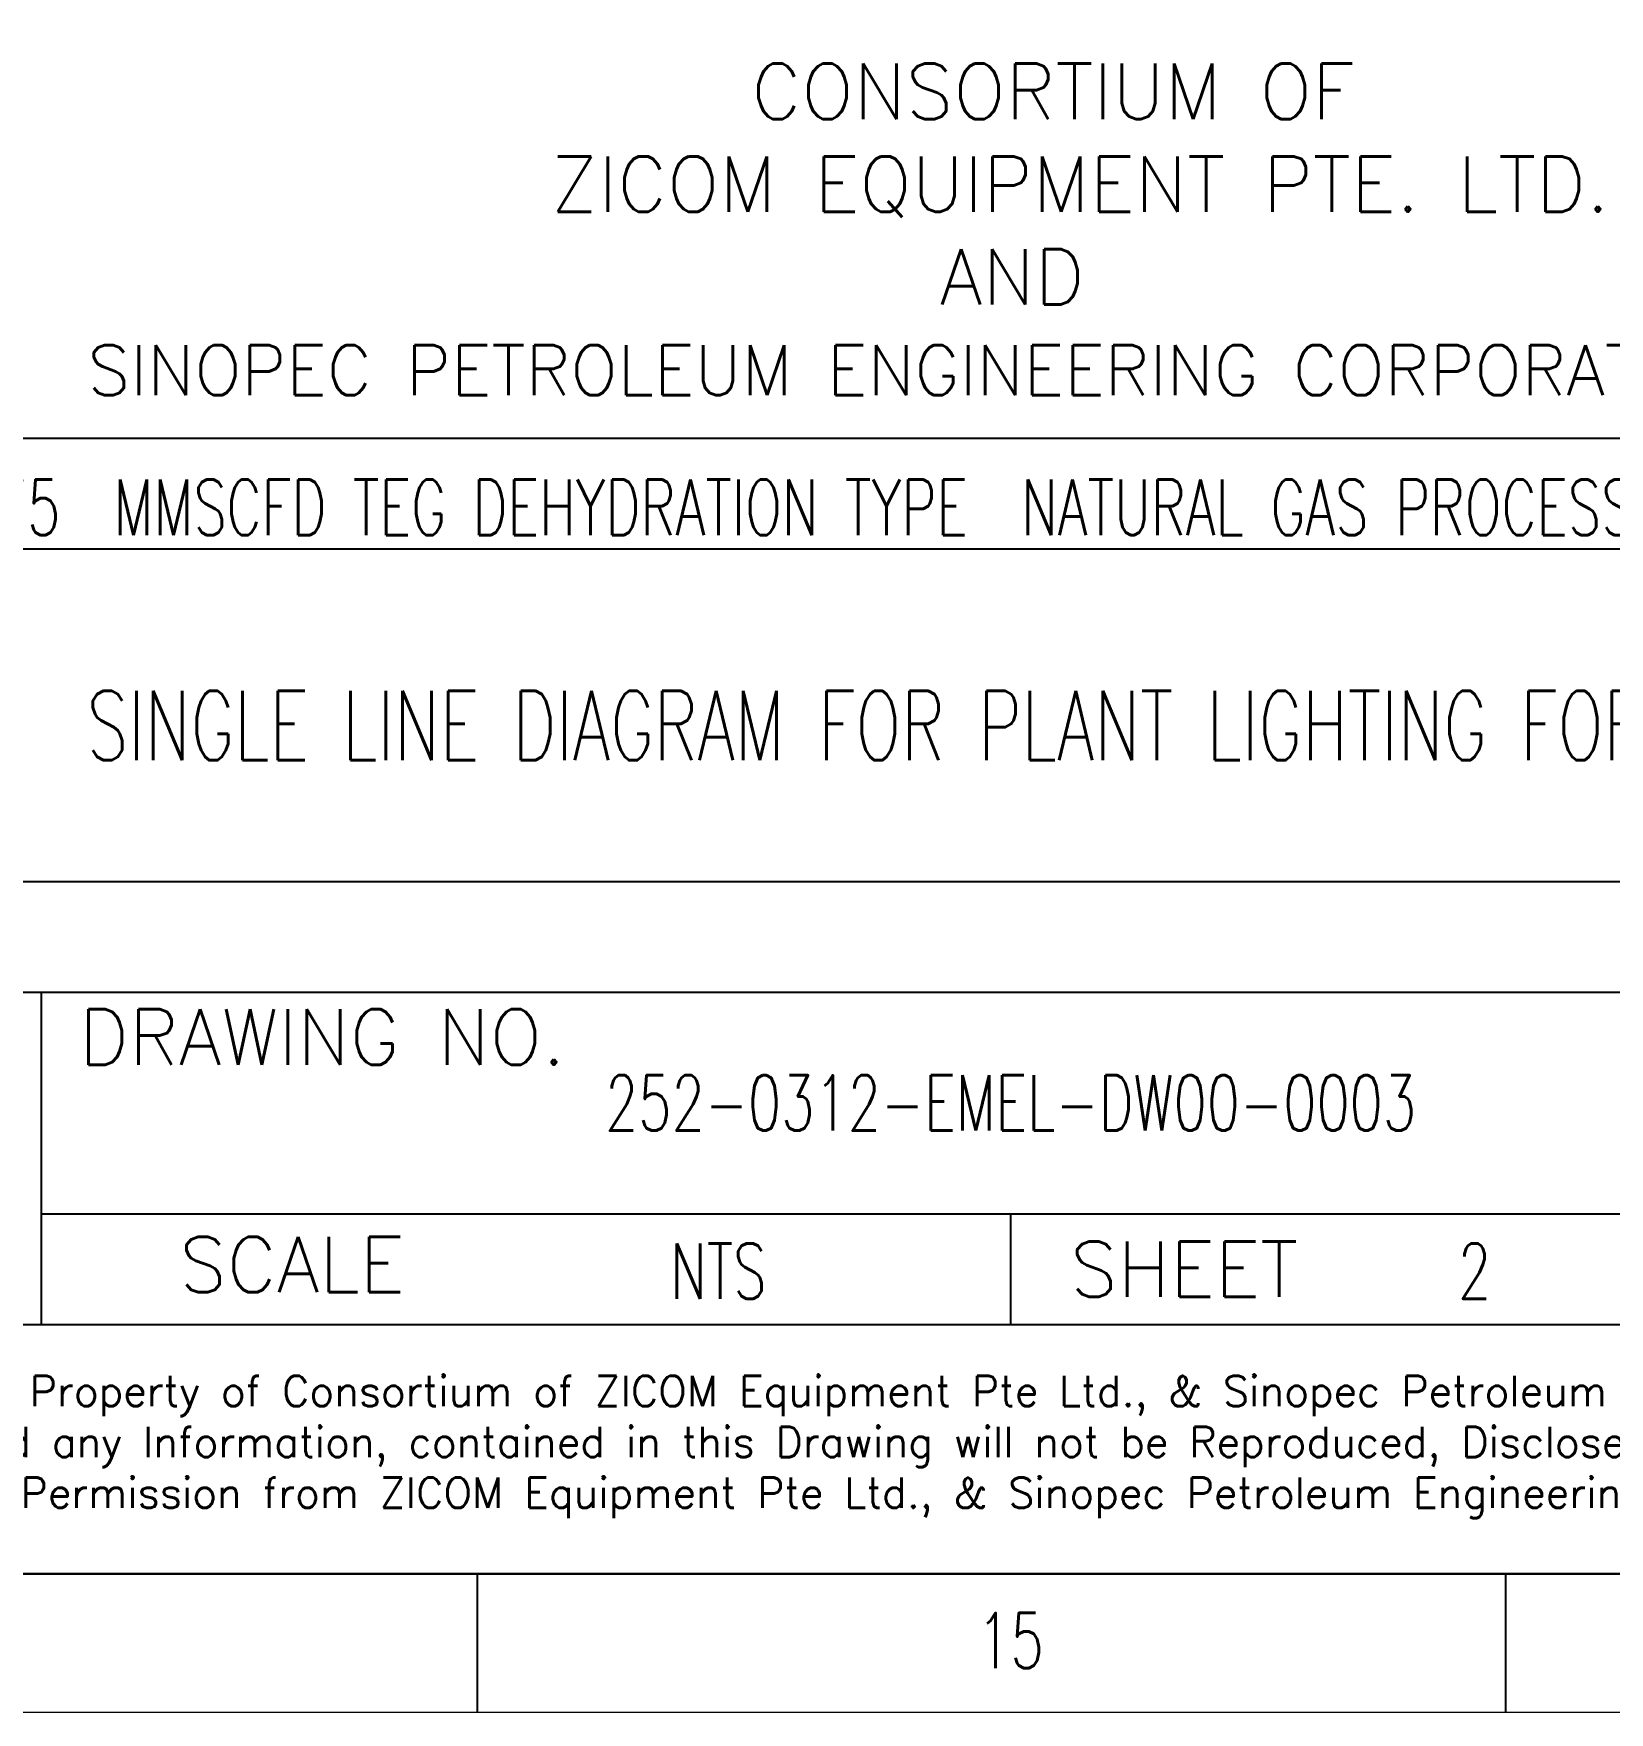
# Model space of a CAD drawing. Header units: millimetres. Extents: x -10610309 to -7681154, y 4147866 to 4574587.
# Drawn here: x -9330301 to -9273414, y 4154587 to 4215189 of the extents above; entities that cross this region are included whole.
import ezdxf
from ezdxf.enums import TextEntityAlignment as Align

# ---------------------------------------------------------------- set-up
doc = ezdxf.new("R2010")
doc.units = ezdxf.units.MM
doc.layers.add('TEG BORDER', color=7, linetype='Continuous')
doc.styles.add('HZTXT', font='simplexs.shx', dxfattribs={"width": 0.7, "bigfont": 'hztxt.shx'})
doc.styles.add('TEG BORDER', font='txt_qlt.shx', dxfattribs={"width": 0.7, "bigfont": 'hztxt.shx'})

# ---------------------------------------------------------------- blocks, each defined once
blk = doc.blocks.new('TEG BORDER A2')
for p, q in [((489, 5), (589, 5)), ((519.75, 0), (519.75, 5)), ((556.875, 0), (556.875, 5))]:
    blk.add_line(p, q)
at = {"color": 5, "lineweight": 15}
blk.add_lwpolyline([(0, 420), (594, 420), (594, 0), (0, 0)], close=True, dxfattribs=at)
blk.add_lwpolyline([(5, 415), (589, 415), (589, 5), (5, 5)], close=True)
at = {"layer": 'TEG BORDER'}
for p, q in [((489, 46), (589, 46)), ((489, 42), (589, 42)), ((489, 30), (589, 30)), ((489, 26), (589, 26)), ((504, 26), (504, 14)), ((504, 18), (574, 18)), ((539, 18), (539, 14)), ((489, 14), (589, 14)), ((489, 14), (589, 14))]:
    blk.add_line(p, q, dxfattribs=at)
at = {"insert": (537.797, 1.593), "char_height": 2, "width": 2, "attachment_point": 7, "style": 'TEG BORDER'}
blk.add_mtext('\\pi2.2204e-016;15', dxfattribs=at)
at = {"layer": 'TEG BORDER', "color": 7, "style": 'TEG BORDER'}
for s, height, p in [('CONSORTIUM OF', 2, (529.647, 57.517)), ('ZICOM EQUIPMENT PTE. LTD.', 2, (522.4, 54.17)), ('AND', 2, (536.443, 50.823)), ('SINOPEC PETROLEUM ENGINEERING CORPORATION', 1.8, (505.679, 47.552)), ('This Drawing is Property of Consortium of ZICOM Equipment Pte Ltd., & Sinopec Petroleum Engineering', 1.0962, (491.655, 11.054)), ('Corporation and any Information, contained in this Drawing will not be Reproduced, Disclosed to others without', 1.0962, (491.706, 9.216)), ('Explicit Written Permission from ZICOM Equipment Pte Ltd., & Sinopec Petroleum Engineering Corporation.', 1.0962, (491.655, 7.379))]:
    blk.add_text(s, height=height, dxfattribs=at).set_placement(p)
at = {"layer": 'TEG BORDER', "style": 'TEG BORDER'}
for s, p in [(' DRAWING NO.', (504, 23.382)), ('SCALE', (508.99, 15.164)), ('SHEET', (541.151, 15))]:
    blk.add_text(s, height=2, dxfattribs=at).set_placement(p)
at = {"layer": 'TEG BORDER', "lineweight": 25, "insert": (489, 44), "char_height": 2, "width": 100, "attachment_point": 4, "style": 'TEG BORDER'}
blk.add_mtext('\\pi8.6498,t17.239;2 {\\H1.5x;x\\H0.66667x; 75  MMSCFD TEG DEHYDRATION TYPE  NATURAL GAS PROCESS PLANT}', dxfattribs=at)

msp = doc.modelspace()

# ---------------------------------------------------------------- block references
at = {"xscale": 1000, "yscale": 1000, "zscale": 1000}
msp.add_blockref('TEG BORDER A2', (-9834031, 4154587), dxfattribs=at)

# ---------------------------------------------------------------- texts
at = {"style": 'HZTXT', "width": 0.7}
for s, height, p in [('SINGLE LINE DIAGRAM FOR PLANT LIGHTING FOR LOCATION J', 2500, (-9292944, 4190209)), ('252-0312-EMEL-DW00-0003', 2000, (-9295031, 4176587)), ('NTS', 2000, (-9305581, 4170519)), ('2', 2000, (-9278283, 4170519))]:
    msp.add_text(s, height=height, dxfattribs=at).set_placement(p, align=Align.MIDDLE_CENTER)

doc.saveas('drawing.dxf')
